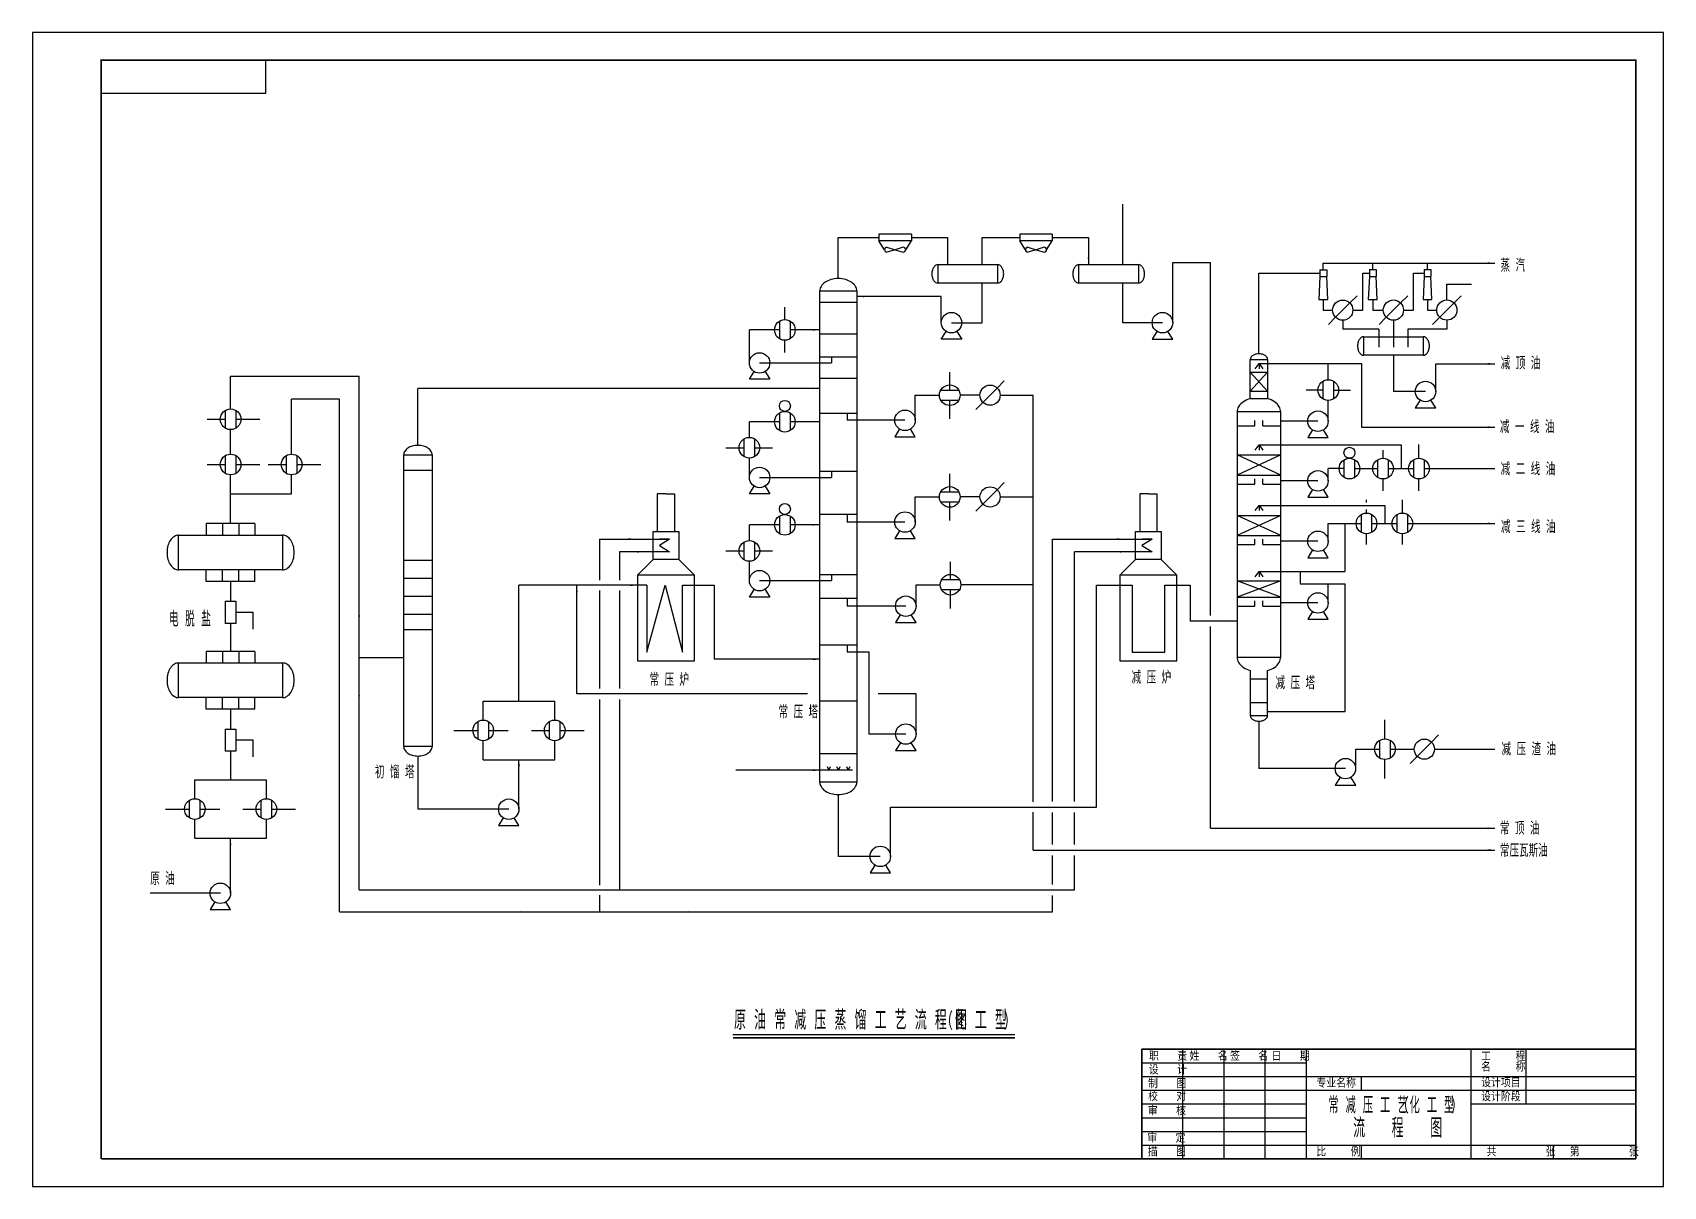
# Model space of a CAD drawing. Extents: x -575 to 19, y 3 to 423.
import ezdxf

# ---------------------------------------------------------------- set-up
doc = ezdxf.new("R2010")
doc.units = 0
doc.header["$MEASUREMENT"] = 0
doc.layers.get('0').update_dxf_attribs({"color": 3, "linetype": 'CONTINUOUS'})
doc.styles.get("Standard").update_dxf_attribs({"font": 'romans', "width": 0.62, "bigfont": 'HZTXT.SHX'})

msp = doc.modelspace()

# ---------------------------------------------------------------- linework, layer by layer
for p, q in [((19.02, 423.43), (-574.98, 423.43)), ((-574.98, 423.43), (-574.98, 3.43)), ((19.02, 3.43), (19.02, 423.43)), ((-489.99, 401.43), (-489.99, 413.43)), ((-549.99, 401.43), (-489.99, 401.43)), ((-177.84, 338.98), (-177.84, 360.99)), ((-281.52, 348.86), (-266.76, 348.86)), ((-281.52, 333.89), (-281.52, 348.86)), ((-254.89, 348.86), (-241.72, 348.86)), ((-241.72, 348.86), (-241.72, 338.98)), ((-229.16, 338.98), (-229.16, 348.86)), ((-229.16, 348.86), (-215.43, 348.86)), ((-203.57, 348.86), (-190.4, 348.86)), ((-190.4, 348.86), (-190.4, 338.98)), ((-245.18, 338.98), (-223.52, 338.98)), ((-245.18, 332.24), (-245.18, 338.98)), ((-223.52, 338.98), (-223.52, 332.24)), ((-193.86, 338.98), (-172.19, 338.98)), ((-193.86, 332.24), (-193.86, 338.98)), ((-172.19, 338.98), (-172.19, 332.24)), ((-159.72, 339.71), (-145.89, 339.71)), ((-145.89, 211.19), (-145.89, 339.71)), ((-104.85, 337.14), (-104.85, 339.53)), ((-104.85, 339.53), (-42.35, 339.53)), ((-86.84, 337.15), (-86.84, 339.54)), ((-66.91, 337.16), (-66.91, 339.54)), ((-128.31, 306.52), (-128.31, 335.9)), ((-128.31, 335.9), (-106.09, 335.9)), ((-106.09, 334.66), (-106.48, 326.28)), ((-106.09, 337.14), (-103.61, 337.14)), ((-106.09, 337.14), (-106.09, 334.66)), ((-106.09, 334.66), (-103.61, 334.66)), ((-103.61, 337.14), (-103.61, 334.66)), ((-103.23, 326.28), (-103.61, 334.66)), ((-90.42, 322.41), (-90.42, 335.91)), ((-90.42, 335.91), (-88.08, 335.91)), ((-88.08, 334.67), (-88.46, 326.29)), ((-88.08, 337.15), (-88.08, 334.67)), ((-88.08, 337.15), (-85.6, 337.15)), ((-88.08, 334.67), (-85.6, 334.67)), ((-85.6, 337.15), (-85.6, 334.67)), ((-85.21, 326.29), (-85.6, 334.67)), ((-71.96, 322.42), (-71.96, 335.92)), ((-71.96, 335.92), (-68.15, 335.92)), ((-68.15, 334.67), (-68.53, 326.3)), ((-68.15, 337.16), (-68.15, 334.67)), ((-68.15, 337.16), (-65.67, 337.16)), ((-68.15, 334.67), (-65.67, 334.67)), ((-65.67, 337.16), (-65.67, 334.67)), ((-65.28, 326.3), (-65.67, 334.67)), ((-288.28, 150.57), (-288.28, 329.39)), ((-288.28, 329.39), (-274.77, 329.39)), ((-274.77, 329.39), (-274.77, 150.57)), ((-244.01, 327.37), (-274.77, 327.37)), ((-223.52, 332.24), (-245.18, 332.24)), ((-229.16, 317.84), (-229.16, 332.24)), ((-172.19, 332.24), (-193.86, 332.24)), ((-177.84, 317.84), (-177.84, 332.24)), ((-59.84, 326.11), (-59.84, 331.83)), ((-59.84, 331.83), (-50.9, 331.83)), ((-300.98, 318.97), (-300.98, 323.54)), ((-288.28, 325.36), (-274.77, 325.36)), ((-106.48, 326.28), (-103.23, 326.28)), ((-104.85, 326.28), (-104.85, 322.41)), ((-104.85, 322.41), (-101.46, 322.41)), ((-94.09, 322.41), (-90.42, 322.41)), ((-88.46, 326.29), (-85.21, 326.29)), ((-86.84, 326.29), (-86.84, 322.42)), ((-86.84, 322.42), (-83, 322.42)), ((-75.63, 322.42), (-71.96, 322.42)), ((-68.53, 326.3), (-65.28, 326.3)), ((-66.91, 326.3), (-66.91, 322.43)), ((-66.91, 322.43), (-63.53, 322.43)), ((-302.86, 315.21), (-313.91, 315.21)), ((-288.28, 315.21), (-299.09, 315.21)), ((-240.28, 317.84), (-229.16, 317.84)), ((-163.45, 317.84), (-177.84, 317.84)), ((-97.78, 318.73), (-97.78, 315.53)), ((-84.6, 315.53), (-97.78, 315.53)), ((-84.6, 315.53), (-84.6, 308.89)), ((-79.31, 318.74), (-79.31, 308.89)), ((-74.02, 315.53), (-74.02, 308.89)), ((-59.84, 315.53), (-74.02, 315.53)), ((-59.84, 318.74), (-59.84, 315.53)), ((-300.98, 307.01), (-300.98, 311.44)), ((-288.28, 313.73), (-274.77, 313.73)), ((-90.12, 305.99), (-90.12, 312.72)), ((-90.12, 312.72), (-68.46, 312.72)), ((-68.46, 312.72), (-68.46, 305.99)), ((-310.18, 303.19), (-283.96, 303.19)), ((-288.28, 305.45), (-274.77, 305.45)), ((-283.96, 305.45), (-283.96, 303.19)), ((-131.49, 290.2), (-131.49, 304.4)), ((-131.49, 304.4), (-125.13, 304.4)), ((-129.67, 301.06), (-128.25, 302.96)), ((-128.25, 302.96), (-91, 302.96)), ((-128.25, 302.96), (-126.84, 301.06)), ((-128.25, 302.96), (-128.25, 301.06)), ((-125.13, 304.4), (-125.13, 290.2)), ((-103.06, 297.07), (-103.06, 302.96)), ((-91, 302.96), (-91, 279.82)), ((-68.46, 305.99), (-90.12, 305.99)), ((-79.29, 305.99), (-79.29, 292.8)), ((-502.87, 286.44), (-502.87, 298.35)), ((-502.87, 298.35), (-456.03, 298.35)), ((-456.03, 111.32), (-456.03, 298.35)), ((-288.28, 297.6), (-274.77, 297.6)), ((-240.91, 293.32), (-240.91, 299.82)), ((-131.49, 299.77), (-125.13, 299.77)), ((-125.13, 299.77), (-131.49, 292.89)), ((-125.13, 292.89), (-131.49, 299.77)), ((-63.87, 302.89), (-42.35, 302.89)), ((-434.65, 273.17), (-434.65, 293.88)), ((-288.28, 293.88), (-434.65, 293.88)), ((-253.49, 291.44), (-244.67, 291.44)), ((-229.93, 291.44), (-237.15, 291.44)), ((-222.56, 291.44), (-210.48, 291.44)), ((-210.48, 143.4), (-210.48, 291.44)), ((-131.49, 292.89), (-125.13, 292.89)), ((-104.95, 293.31), (-111.12, 293.31)), ((-101.18, 293.31), (-94.92, 293.31)), ((-67.61, 292.8), (-79.29, 292.8)), ((-480.66, 269.98), (-480.66, 289.95)), ((-463.25, 289.95), (-480.66, 289.95)), ((-463.25, 103.36), (-463.25, 289.95)), ((-240.91, 282.83), (-240.91, 289.56)), ((-120.37, 285.34), (-136.26, 285.34)), ((-136.26, 285.34), (-136.26, 196.09)), ((-131.49, 290.2), (-125.13, 290.2)), ((-120.37, 196.09), (-120.37, 285.34)), ((-511.39, 282.68), (-504.75, 282.68)), ((-500.99, 282.68), (-492.21, 282.68)), ((-302.86, 281.79), (-313.91, 281.79)), ((-288.28, 281.79), (-299.09, 281.79)), ((-288.28, 284.87), (-274.77, 284.87)), ((-278.34, 284.87), (-278.34, 282.3)), ((-257.22, 282.3), (-278.34, 282.3)), ((-136.26, 280.32), (-129.78, 280.32)), ((-129.78, 280.32), (-129.78, 282.25)), ((-126.84, 280.32), (-126.84, 282.25)), ((-126.84, 280.32), (-120.37, 280.32)), ((-106.8, 281.97), (-120.37, 281.97)), ((-91, 279.82), (-42.35, 279.82)), ((-502.87, 269.98), (-502.87, 278.92)), ((-129.67, 271.44), (-128.25, 273.34)), ((-128.25, 273.34), (-76.46, 273.34)), ((-128.25, 273.34), (-126.84, 271.44)), ((-128.25, 273.34), (-128.25, 271.44)), ((-76.46, 273.34), (-76.46, 264.72)), ((-70.03, 268.48), (-70.03, 273.54)), ((-439.81, 163.54), (-439.81, 269.72)), ((-439.81, 269.72), (-429.48, 269.72)), ((-429.48, 269.72), (-429.48, 163.54)), ((-322.52, 272.31), (-315.79, 272.31)), ((-312.03, 272.31), (-305.53, 272.31)), ((-136.26, 269.7), (-120.37, 269.7)), ((-120.37, 269.7), (-136.26, 262.39)), ((-120.37, 262.39), (-136.26, 269.7)), ((-83.09, 268.48), (-83.09, 271.43)), ((-511.39, 266.22), (-504.75, 266.22)), ((-502.87, 244.7), (-502.87, 262.46)), ((-500.99, 266.22), (-492.21, 266.22)), ((-489.17, 266.22), (-482.54, 266.22)), ((-480.66, 255.49), (-480.66, 262.46)), ((-478.77, 266.22), (-470, 266.22)), ((-439.81, 264.19), (-429.48, 264.19)), ((-310.18, 261.49), (-283.96, 261.49)), ((-288.28, 263.75), (-274.77, 263.75)), ((-283.96, 263.75), (-283.96, 261.49)), ((-240.91, 256.28), (-240.91, 262.78)), ((-136.26, 262.39), (-120.37, 262.39)), ((-97.21, 264.72), (-103.06, 264.72)), ((-93.45, 264.72), (-93.41, 264.72)), ((-93.41, 264.72), (-84.97, 264.72)), ((-81.21, 264.72), (-71.91, 264.72)), ((-68.15, 264.72), (-42.35, 264.72)), ((-502.87, 255.49), (-480.66, 255.49)), ((-136.26, 259.08), (-129.78, 259.08)), ((-129.78, 259.08), (-129.78, 261.02)), ((-126.84, 259.08), (-126.84, 261.02)), ((-126.84, 259.08), (-120.37, 259.08)), ((-106.8, 260.26), (-120.37, 260.26)), ((-83.09, 256.62), (-83.09, 260.95)), ((-70.03, 256.62), (-70.03, 260.95)), ((-253.49, 254.4), (-244.67, 254.4)), ((-240.91, 245.79), (-240.91, 252.52)), ((-229.93, 254.4), (-237.15, 254.4)), ((-222.56, 254.4), (-210.48, 254.4)), ((-129.67, 249.44), (-128.25, 251.34)), ((-128.25, 251.34), (-82.49, 251.34)), ((-128.25, 251.34), (-126.84, 249.44)), ((-128.25, 251.34), (-128.25, 249.44)), ((-89.12, 252.42), (-89.12, 253.34)), ((-89.12, 248.52), (-89.12, 249.82)), ((-82.49, 251.34), (-82.49, 244.76)), ((-76.06, 248.52), (-76.06, 253.34)), ((-494.02, 244.7), (-511.71, 244.7)), ((-511.71, 244.7), (-511.71, 240.49)), ((-505.82, 244.7), (-505.82, 240.49)), ((-499.92, 244.7), (-499.92, 240.49)), ((-494.02, 244.7), (-494.02, 240.49)), ((-302.86, 244.24), (-313.91, 244.24)), ((-288.28, 244.24), (-299.09, 244.24)), ((-288.28, 248.19), (-274.77, 248.19)), ((-278.34, 248.19), (-278.34, 245.26)), ((-257.22, 245.26), (-278.34, 245.26)), ((-120.37, 240.39), (-136.26, 247.7)), ((-120.37, 247.7), (-136.26, 240.39)), ((-136.26, 247.7), (-120.37, 247.7)), ((-103.06, 244.76), (-91, 244.76)), ((-97.07, 244.76), (-97.07, 227.24)), ((-87.24, 244.76), (-77.94, 244.76)), ((-74.18, 244.76), (-42.35, 244.76)), ((-521.82, 227.85), (-521.82, 240.49)), ((-521.82, 240.49), (-483.91, 240.49)), ((-483.91, 240.49), (-483.91, 227.85)), ((-368.54, 239.08), (-368.54, 224.12)), ((-203.55, 143.53), (-203.55, 239.08)), ((-136.26, 240.39), (-120.37, 240.39)), ((-129.78, 237.09), (-129.78, 239.02)), ((-126.84, 237.09), (-126.84, 239.02)), ((-106.8, 238.26), (-120.37, 238.26)), ((-89.12, 237.15), (-89.12, 241)), ((-76.06, 237.15), (-76.06, 241)), ((-361.16, 234.41), (-361.16, 224.12)), ((-322.52, 234.75), (-315.79, 234.75)), ((-312.03, 234.75), (-305.53, 234.75)), ((-195.53, 143.53), (-195.53, 234.41)), ((-136.26, 237.09), (-129.78, 237.09)), ((-126.84, 237.09), (-120.37, 237.09)), ((-483.91, 227.85), (-521.82, 227.85)), ((-511.71, 223.64), (-511.71, 227.85)), ((-505.82, 223.64), (-505.82, 227.85)), ((-499.92, 223.64), (-499.92, 227.85)), ((-494.02, 223.64), (-494.02, 227.85)), ((-439.81, 231.42), (-429.48, 231.42)), ((-288.28, 226.19), (-274.77, 226.19)), ((-283.96, 226.19), (-283.96, 223.93)), ((-240.63, 224.34), (-240.63, 230.84)), ((-129.67, 225.34), (-128.25, 227.24)), ((-128.25, 227.24), (-97.07, 227.24)), ((-128.25, 227.24), (-128.25, 225.34)), ((-128.25, 227.24), (-126.84, 225.34)), ((-113.25, 227.24), (-113.25, 222.79)), ((-494.02, 223.64), (-511.71, 223.64)), ((-502.87, 223.64), (-502.87, 216.44)), ((-439.81, 224.86), (-429.48, 224.86)), ((-397.83, 180.08), (-397.83, 222.25)), ((-351.29, 222.25), (-397.83, 222.25)), ((-376.73, 182.69), (-376.73, 222.25)), ((-368.54, 220.38), (-368.54, 184.69)), ((-361.16, 220.38), (-361.16, 184.69)), ((-338.31, 222.25), (-326.71, 222.25)), ((-326.71, 222.25), (-326.71, 195.3)), ((-310.18, 223.93), (-283.96, 223.93)), ((-253.21, 222.46), (-244.39, 222.46)), ((-240.63, 213.84), (-240.63, 220.58)), ((-210.48, 222.46), (-236.86, 222.46)), ((-187.52, 222.25), (-174.5, 222.25)), ((-187.52, 141.53), (-187.52, 222.25)), ((-162.56, 222.25), (-153.31, 222.25)), ((-153.31, 222.25), (-153.31, 209.19)), ((-136.26, 223.83), (-120.37, 223.83)), ((-120.37, 223.83), (-136.26, 217.95)), ((-120.37, 217.95), (-136.26, 223.83)), ((-113.25, 222.79), (-96.95, 222.79)), ((-96.95, 176.29), (-96.95, 222.79)), ((-504.79, 216.44), (-504.79, 208.35)), ((-504.79, 216.44), (-500.95, 216.44)), ((-500.95, 216.44), (-500.95, 208.35)), ((-439.81, 218.31), (-429.48, 218.31)), ((-288.28, 217.55), (-274.77, 217.55)), ((-278.34, 217.55), (-278.34, 214.64)), ((-256.94, 214.64), (-278.34, 214.64)), ((-136.26, 217.95), (-120.37, 217.95)), ((-136.26, 214.65), (-129.78, 214.65)), ((-129.78, 214.65), (-129.78, 216.58)), ((-126.84, 214.65), (-126.84, 216.58)), ((-126.84, 214.65), (-120.37, 214.65)), ((-106.8, 215.82), (-120.37, 215.82)), ((-500.95, 208.35), (-504.79, 208.35)), ((-502.87, 208.35), (-502.87, 198.18)), ((-500.95, 212.46), (-494.74, 212.46)), ((-494.74, 212.46), (-494.74, 206.29)), ((-439.81, 211.76), (-429.48, 211.76)), ((-136.26, 209.19), (-153.31, 209.19)), ((-439.81, 206.1), (-429.48, 206.1)), ((-145.89, 133.82), (-145.89, 207.19)), ((-494.02, 198.18), (-511.71, 198.18)), ((-511.71, 198.18), (-511.71, 193.97)), ((-505.82, 198.18), (-505.82, 193.97)), ((-499.92, 198.18), (-499.92, 193.97)), ((-494.02, 198.18), (-494.02, 193.97)), ((-288.28, 200.54), (-274.77, 200.54)), ((-278.34, 200.43), (-278.34, 197.97)), ((-278.34, 197.97), (-270.37, 197.97)), ((-270.37, 197.97), (-270.37, 168.09)), ((-174.5, 197.85), (-162.56, 197.85)), ((-136.26, 196.09), (-120.37, 196.09)), ((-521.82, 181.34), (-521.82, 193.97)), ((-521.82, 193.97), (-483.91, 193.97)), ((-483.91, 193.97), (-483.91, 181.34)), ((-439.81, 195.85), (-456.03, 195.85)), ((-288.28, 195.3), (-326.71, 195.3)), ((-131.49, 191.22), (-131.49, 174.9)), ((-125.13, 174.9), (-125.13, 191.22)), ((-131.49, 188.13), (-125.13, 188.13)), ((-483.91, 181.34), (-521.82, 181.34)), ((-511.71, 177.12), (-511.71, 181.34)), ((-505.82, 177.12), (-505.82, 181.34)), ((-499.92, 177.12), (-499.92, 181.34)), ((-494.02, 177.12), (-494.02, 181.34)), ((-410.86, 173.18), (-410.86, 180.08)), ((-410.86, 180.08), (-384.8, 180.08)), ((-384.8, 173.18), (-384.8, 180.08)), ((-292.76, 182.69), (-376.73, 182.69)), ((-368.54, 180.69), (-368.54, 113.05)), ((-361.16, 180.69), (-361.16, 111.32)), ((-288.28, 180.16), (-274.77, 180.16)), ((-253.2, 182.69), (-266.96, 182.69)), ((-131.49, 179.53), (-125.13, 179.53)), ((-494.02, 177.12), (-511.71, 177.12)), ((-502.87, 177.12), (-502.87, 169.92)), ((-131.49, 174.9), (-125.13, 174.9)), ((-128.31, 172.78), (-128.31, 155.51)), ((-125.13, 176.29), (-96.95, 176.29)), ((-82.41, 166.33), (-82.41, 173.29)), ((-504.79, 169.92), (-504.79, 161.83)), ((-504.79, 169.92), (-500.95, 169.92)), ((-500.95, 169.92), (-500.95, 161.83)), ((-421.52, 169.42), (-412.74, 169.42)), ((-408.98, 169.42), (-401.74, 169.42)), ((-393.32, 169.42), (-386.68, 169.42)), ((-382.92, 169.42), (-374.14, 169.42)), ((-256.93, 168.09), (-270.37, 168.09)), ((-500.95, 161.83), (-504.79, 161.83)), ((-502.87, 161.83), (-502.87, 151.45)), ((-500.95, 165.94), (-494.74, 165.94)), ((-494.74, 165.94), (-494.74, 159.77)), ((-429.48, 163.54), (-439.81, 163.54)), ((-410.86, 158.76), (-410.86, 165.66)), ((-384.8, 158.76), (-384.8, 165.66)), ((-288.28, 161), (-274.77, 161)), ((-93.06, 162.57), (-84.29, 162.57)), ((-80.52, 162.57), (-71.75, 162.57)), ((-64.38, 162.57), (-42.35, 162.57)), ((-434.65, 160.09), (-434.65, 140.74)), ((-410.86, 158.76), (-384.8, 158.76)), ((-276.38, 154.9), (-318.89, 154.9)), ((-285.62, 156.26), (-284.99, 154.9)), ((-284.99, 154.9), (-284.37, 156.26)), ((-282.13, 156.26), (-281.5, 154.9)), ((-281.5, 154.9), (-280.87, 156.26)), ((-278.5, 156.26), (-277.87, 154.9)), ((-277.87, 154.9), (-277.24, 156.26)), ((-96.8, 155.51), (-128.31, 155.51)), ((-82.41, 151.91), (-82.41, 158.8)), ((-515.9, 151.45), (-489.84, 151.45)), ((-515.9, 144.55), (-515.9, 151.45)), ((-489.84, 144.55), (-489.84, 151.45)), ((-274.77, 150.57), (-288.28, 150.57)), ((-281.52, 146.07), (-281.52, 123.55)), ((-526.56, 140.79), (-517.78, 140.79)), ((-515.9, 130.13), (-515.9, 137.02)), ((-514.02, 140.79), (-506.78, 140.79)), ((-498.35, 140.79), (-491.72, 140.79)), ((-489.84, 130.13), (-489.84, 137.02)), ((-487.96, 140.79), (-479.18, 140.79)), ((-428.62, 140.74), (-434.65, 140.74)), ((-401.56, 140.74), (-428.62, 140.74)), ((-262.49, 141.53), (-187.52, 141.53)), ((-210.48, 125.87), (-210.48, 139.65)), ((-203.55, 127.87), (-203.55, 139.53)), ((-195.53, 127.87), (-195.53, 139.53)), ((-145.89, 133.82), (-42.35, 133.82)), ((-515.9, 130.13), (-489.84, 130.13)), ((-210.48, 125.87), (-42.35, 125.87)), ((-266.22, 123.55), (-281.52, 123.55)), ((-203.55, 113.32), (-203.55, 123.87)), ((-195.53, 111.32), (-195.53, 123.87)), ((-506.6, 110.13), (-532.13, 110.13)), ((-456.03, 111.32), (-195.53, 111.32)), ((-368.54, 109.44), (-368.54, 103.36)), ((-203.55, 103.36), (-203.55, 109.32)), ((-463.25, 103.36), (-203.55, 103.36)), ((-319.93, 58.72), (-217.21, 58.72)), ((-170.98, 48.43), (-110.98, 48.43)), ((-155.98, 13.43), (-155.98, 53.43)), ((-140.98, 13.43), (-140.98, 53.43)), ((-125.98, 13.43), (-125.98, 53.43)), ((-110.98, 13.43), (-110.98, 53.43)), ((-50.98, 13.43), (-50.98, 53.43)), ((-30.98, 33.43), (-30.98, 53.43)), ((-170.98, 43.43), (9.02, 43.43)), ((-90.98, 38.43), (-90.98, 43.43)), ((-170.98, 38.43), (9.02, 38.43)), ((-170.98, 33.43), (-110.98, 33.43)), ((-50.98, 33.43), (9.02, 33.43)), ((-170.98, 28.43), (-110.98, 28.43)), ((-170.98, 23.43), (-110.98, 23.43)), ((-170.98, 18.43), (9.02, 18.43)), ((-90.98, 13.43), (-90.98, 18.43)), ((-20.98, 13.43), (-20.98, 18.43)), ((-574.98, 3.43), (19.02, 3.43))]:
    msp.add_line(p, q)
at = {"color": 6, "linetype": 'Continuous'}
for p, q in [((-254.89, 350.04), (-266.76, 350.04)), ((-266.76, 350.04), (-266.76, 347.67)), ((-254.89, 347.67), (-266.76, 347.67)), ((-264.68, 344.41), (-266.76, 347.67)), ((-263.79, 345.3), (-260.83, 344.41)), ((-257.86, 345.3), (-260.83, 344.41)), ((-256.97, 344.41), (-254.89, 347.67)), ((-254.89, 350.04), (-254.89, 347.67)), ((-203.57, 350.04), (-215.43, 350.04)), ((-215.43, 350.04), (-215.43, 347.67)), ((-203.57, 347.67), (-215.43, 347.67)), ((-213.36, 344.41), (-215.43, 347.67)), ((-212.47, 345.3), (-209.5, 344.41)), ((-206.54, 345.3), (-209.5, 344.41)), ((-205.65, 344.41), (-203.57, 347.67)), ((-203.57, 350.04), (-203.57, 347.67)), ((-260.83, 344.41), (-263.79, 343.52)), ((-260.83, 344.41), (-257.86, 343.52)), ((-209.5, 344.41), (-212.47, 343.52)), ((-209.5, 344.41), (-206.54, 343.52))]:
    msp.add_line(p, q, dxfattribs=at)
at = {"linetype": 'Continuous'}
for p, q in [((-92.57, 327.62), (-95.17, 325.02)), ((-74.11, 327.63), (-76.71, 325.02)), ((-54.64, 327.64), (-57.24, 325.03)), ((-95.17, 325.02), (-100.38, 319.81)), ((-76.71, 325.02), (-81.92, 319.82)), ((-57.24, 325.03), (-62.45, 319.82)), ((-302.86, 311.95), (-302.86, 318.46)), ((-299.09, 318.46), (-299.09, 311.95)), ((-100.38, 319.81), (-102.98, 317.21)), ((-81.92, 319.82), (-84.52, 317.21)), ((-62.45, 319.82), (-65.05, 317.22)), ((-244.01, 311.86), (-242.25, 314.67)), ((-236.55, 311.86), (-244.01, 311.86)), ((-238.3, 314.67), (-236.55, 311.86)), ((-236.55, 311.86), (-236.55, 311.86)), ((-165.43, 314.67), (-167.19, 311.86)), ((-167.19, 311.86), (-159.72, 311.86)), ((-167.19, 311.86), (-167.19, 311.86)), ((-159.72, 311.86), (-161.48, 314.67)), ((-313.91, 297.22), (-312.16, 300.03)), ((-306.45, 297.22), (-313.91, 297.22)), ((-308.2, 300.03), (-306.45, 297.22)), ((-306.45, 297.22), (-306.45, 297.22)), ((-244.17, 293.32), (-237.65, 293.32)), ((-223.64, 294.05), (-228.85, 288.84)), ((-221.04, 296.65), (-223.64, 294.05)), ((-104.95, 290.05), (-104.95, 296.57)), ((-101.18, 296.57), (-101.18, 290.05)), ((-504.75, 279.42), (-504.75, 285.94)), ((-500.99, 285.94), (-500.99, 279.42)), ((-237.65, 289.56), (-244.17, 289.56)), ((-228.85, 288.84), (-231.45, 286.24)), ((-69.58, 289.63), (-71.34, 286.82)), ((-71.34, 286.82), (-63.87, 286.82)), ((-71.34, 286.82), (-71.34, 286.82)), ((-63.87, 286.82), (-65.63, 289.63)), ((-302.86, 278.54), (-302.86, 285.05)), ((-299.09, 285.05), (-299.09, 278.54)), ((-315.79, 269.05), (-315.79, 275.57)), ((-312.03, 275.57), (-312.03, 269.05)), ((-259.2, 279.14), (-260.96, 276.33)), ((-260.96, 276.33), (-253.49, 276.33)), ((-260.96, 276.33), (-260.96, 276.33)), ((-253.49, 276.33), (-255.25, 279.14)), ((-108.77, 278.8), (-110.53, 276)), ((-110.53, 276), (-103.06, 276)), ((-110.53, 276), (-110.53, 276)), ((-103.06, 276), (-104.82, 278.8)), ((-504.75, 262.96), (-504.75, 269.48)), ((-500.99, 269.48), (-500.99, 262.96)), ((-482.54, 262.96), (-482.54, 269.48)), ((-478.77, 269.48), (-478.77, 262.96)), ((-97.21, 261.46), (-97.21, 267.97)), ((-93.45, 267.97), (-93.45, 261.46)), ((-84.97, 261.46), (-84.97, 267.97)), ((-81.21, 267.97), (-81.21, 261.46)), ((-71.91, 261.46), (-71.91, 267.97)), ((-68.15, 267.97), (-68.15, 261.46)), ((-313.91, 255.52), (-312.16, 258.32)), ((-306.45, 255.52), (-313.91, 255.52)), ((-308.2, 258.32), (-306.45, 255.52)), ((-306.45, 255.52), (-306.45, 255.52)), ((-244.17, 256.28), (-237.65, 256.28)), ((-223.64, 257.01), (-228.85, 251.8)), ((-221.04, 259.61), (-223.64, 257.01)), ((-108.77, 257.1), (-110.53, 254.29)), ((-103.06, 254.29), (-104.82, 257.1)), ((-237.65, 252.52), (-244.17, 252.52)), ((-228.85, 251.8), (-231.45, 249.2)), ((-110.53, 254.29), (-103.06, 254.29)), ((-110.53, 254.29), (-110.53, 254.29)), ((-302.86, 240.98), (-302.86, 247.49)), ((-299.09, 247.49), (-299.09, 240.98)), ((-91, 241.5), (-91, 248.02)), ((-87.24, 248.02), (-87.24, 241.5)), ((-77.94, 241.5), (-77.94, 248.02)), ((-74.18, 248.02), (-74.18, 241.5)), ((-368.54, 239.08), (-342.99, 239.08)), ((-342.99, 239.08), (-346.66, 236.72)), ((-342.99, 239.08), (-346.57, 239.08)), ((-315.79, 231.49), (-315.79, 238.01)), ((-312.03, 238.01), (-312.03, 231.49)), ((-259.2, 242.1), (-260.96, 239.29)), ((-260.96, 239.29), (-253.49, 239.29)), ((-260.96, 239.29), (-260.96, 239.29)), ((-253.49, 239.29), (-255.25, 242.1)), ((-203.55, 239.08), (-167.23, 239.08)), ((-167.23, 239.08), (-170.9, 236.72)), ((-167.23, 239.08), (-170.81, 239.08)), ((-342.99, 234.41), (-361.16, 234.41)), ((-346.66, 236.72), (-342.99, 234.41)), ((-167.23, 234.41), (-195.53, 234.41)), ((-170.9, 236.72), (-167.23, 234.41)), ((-108.77, 235.1), (-110.53, 232.29)), ((-110.53, 232.29), (-103.06, 232.29)), ((-110.53, 232.29), (-110.53, 232.29)), ((-103.06, 232.29), (-104.82, 235.1)), ((-351.29, 197.85), (-344.54, 222.25)), ((-351.29, 222.25), (-351.29, 197.85)), ((-344.54, 222.25), (-338.31, 197.85)), ((-338.31, 197.85), (-338.31, 222.25)), ((-313.91, 217.96), (-312.16, 220.77)), ((-308.2, 220.77), (-306.45, 217.96)), ((-243.88, 224.34), (-237.37, 224.34)), ((-237.37, 220.58), (-243.88, 220.58)), ((-174.5, 222.25), (-174.5, 197.85)), ((-162.56, 197.85), (-162.56, 222.25)), ((-306.45, 217.96), (-313.91, 217.96)), ((-306.45, 217.96), (-306.45, 217.96)), ((-258.92, 211.47), (-260.67, 208.67)), ((-260.67, 208.67), (-253.21, 208.67)), ((-260.67, 208.67), (-260.67, 208.67)), ((-253.21, 208.67), (-254.96, 211.47)), ((-108.77, 212.66), (-110.53, 209.85)), ((-110.53, 209.85), (-103.06, 209.85)), ((-110.53, 209.85), (-110.53, 209.85)), ((-103.06, 209.85), (-104.82, 212.66)), ((-412.74, 166.16), (-412.74, 172.68)), ((-408.98, 172.68), (-408.98, 166.16)), ((-386.68, 166.16), (-386.68, 172.68)), ((-382.92, 172.68), (-382.92, 166.16)), ((-62.86, 167.77), (-65.46, 165.17)), ((-258.91, 164.92), (-260.66, 162.12)), ((-260.66, 162.12), (-253.2, 162.12)), ((-260.66, 162.12), (-260.66, 162.12)), ((-253.2, 162.12), (-254.95, 164.92)), ((-84.29, 159.31), (-84.29, 165.82)), ((-80.52, 165.82), (-80.52, 159.31)), ((-65.46, 165.17), (-70.67, 159.96)), ((-70.67, 159.96), (-73.27, 157.36)), ((-98.77, 152.35), (-100.53, 149.54)), ((-100.53, 149.54), (-93.06, 149.54)), ((-100.53, 149.54), (-100.53, 149.54)), ((-93.06, 149.54), (-94.82, 152.35)), ((-517.78, 137.53), (-517.78, 144.04)), ((-514.02, 144.04), (-514.02, 137.53)), ((-491.72, 137.53), (-491.72, 144.04)), ((-487.96, 144.04), (-487.96, 137.53)), ((-403.54, 137.57), (-405.29, 134.77)), ((-397.83, 134.77), (-399.58, 137.57)), ((-405.29, 134.77), (-397.83, 134.77)), ((-405.29, 134.77), (-405.29, 134.77)), ((-268.2, 120.38), (-269.95, 117.57)), ((-262.49, 117.57), (-264.24, 120.38)), ((-269.95, 117.57), (-262.49, 117.57)), ((-269.95, 117.57), (-269.95, 117.57)), ((-508.58, 106.96), (-510.33, 104.16)), ((-502.87, 104.16), (-504.62, 106.96)), ((-510.33, 104.16), (-502.87, 104.16)), ((-510.33, 104.16), (-510.33, 104.16))]:
    msp.add_line(p, q, dxfattribs=at)
at = {"color": 1, "linetype": 'Continuous'}
for p, q in [((-347.44, 255.51), (-347.44, 241.78)), ((-344.33, 255.51), (-347.44, 255.51)), ((-344.33, 255.51), (-341.21, 255.51)), ((-341.21, 255.51), (-341.21, 241.78)), ((-168.57, 255.51), (-171.69, 255.51)), ((-171.69, 255.51), (-171.69, 241.78)), ((-168.57, 255.51), (-165.46, 255.51)), ((-165.46, 255.51), (-165.46, 241.78)), ((-354.71, 225.89), (-349, 231.6)), ((-354.71, 225.89), (-354.71, 194.73)), ((-333.94, 225.89), (-354.71, 225.89)), ((-339.65, 231.6), (-333.94, 225.89)), ((-333.94, 194.73), (-333.94, 225.89)), ((-178.96, 225.89), (-173.24, 231.6)), ((-178.96, 225.89), (-178.96, 194.73)), ((-158.19, 225.89), (-178.96, 225.89)), ((-163.9, 231.6), (-158.19, 225.89)), ((-158.19, 194.73), (-158.19, 225.89)), ((-354.71, 194.73), (-333.94, 194.73)), ((-178.96, 194.73), (-158.19, 194.73))]:
    msp.add_line(p, q, dxfattribs=at)
at = {"color": 1}
for p, q in [((-349, 231.6), (-349, 241.78)), ((-349, 241.78), (-339.65, 241.78)), ((-339.65, 241.78), (-339.65, 231.6)), ((-173.24, 241.78), (-163.9, 241.78)), ((-173.24, 231.6), (-173.24, 241.78)), ((-163.9, 241.78), (-163.9, 231.6)), ((-339.65, 231.6), (-349, 231.6)), ((-163.9, 231.6), (-173.24, 231.6))]:
    msp.add_line(p, q, dxfattribs=at)
at = {"const_width": 0.6}
for points in [[(9.02, 13.43), (9.02, 413.43), (-549.98, 413.43), (-549.98, 13.43)], [(-217.21, 57.45), (-319.93, 57.45)], [(-170.98, 53.43), (9.02, 53.43)], [(-170.98, 13.43), (-170.98, 53.43)], [(9.02, 53.43), (9.02, 13.43)], [(-549.98, 13.43), (9.02, 13.43)], [(9.02, 13.43), (-170.98, 13.43)]]:
    msp.add_lwpolyline(points, dxfattribs=at)
for points in [[(-245.18, 338.98, 0.139889), (-245.99, 338.75, 0.107118), (-246.77, 337.99, 0.079812), (-247.25, 336.95, 0.067459), (-247.43, 335.61, 0.067459), (-247.25, 334.27, 0.079812), (-246.77, 333.23, 0.107118), (-245.99, 332.47, 0.139889), (-245.18, 332.24, 0.139889)], [(-223.52, 332.24, 0.139889), (-222.71, 332.47, 0.107118), (-221.93, 333.23, 0.079812), (-221.46, 334.27, 0.067459), (-221.27, 335.61, 0.067459), (-221.46, 336.95, 0.079812), (-221.93, 337.99, 0.107118), (-222.71, 338.75, 0.139889), (-223.52, 338.98, 0.139889)], [(-193.86, 338.98, 0.139889), (-194.67, 338.75, 0.107118), (-195.45, 337.99, 0.079812), (-195.92, 336.95, 0.067459), (-196.1, 335.61, 0.067459), (-195.92, 334.27, 0.079812), (-195.45, 333.23, 0.107118), (-194.67, 332.47, 0.139889), (-193.86, 332.24, 0.139889)], [(-172.19, 332.24, 0.139889), (-171.39, 332.47, 0.107118), (-170.61, 333.23, 0.079812), (-170.13, 334.27, 0.067459), (-169.95, 335.61, 0.067459), (-170.13, 336.95, 0.079812), (-170.61, 337.99, 0.107118), (-171.39, 338.75, 0.139889), (-172.19, 338.98, 0.139889)], [(-274.77, 329.39, 0.139889), (-275.23, 331.01, 0.107118), (-276.74, 332.57, 0.079812), (-278.83, 333.53, 0.067459), (-281.52, 333.89, 0.067459), (-284.21, 333.53, 0.079812), (-286.3, 332.57, 0.107118), (-287.81, 331.01, 0.139889), (-288.28, 329.39, 0.139889)], [(-90.12, 312.72, 0.139889), (-90.93, 312.49, 0.107118), (-91.71, 311.73, 0.079812), (-92.19, 310.69, 0.067459), (-92.37, 309.35, 0.067459), (-92.19, 308.01, 0.079812), (-91.71, 306.97, 0.107118), (-90.93, 306.22, 0.139889), (-90.12, 305.99, 0.139889)], [(-68.46, 305.99, 0.139889), (-67.65, 306.22, 0.107118), (-66.87, 306.97, 0.079812), (-66.4, 308.01, 0.067459), (-66.21, 309.35, 0.067459), (-66.4, 310.69, 0.079812), (-66.87, 311.73, 0.107118), (-67.65, 312.49, 0.139889), (-68.46, 312.72, 0.139889)], [(-125.13, 304.4, 0.139889), (-125.35, 305.16, 0.107118), (-126.06, 305.9, 0.079812), (-127.05, 306.35, 0.067459), (-128.31, 306.52, 0.067459), (-129.58, 306.35, 0.079812), (-130.56, 305.9, 0.107118), (-131.27, 305.16, 0.139889), (-131.49, 304.4, 0.139889)], [(-131.49, 290.2, 0.079297), (-133.93, 289.08, 0.107118), (-135.72, 287.24, 0.139889), (-136.26, 285.34, 0.139889)], [(-120.37, 285.34, 0.139889), (-120.91, 287.24, 0.107118), (-122.69, 289.08, 0.079297), (-125.13, 290.2, 0.067459)], [(-492, 281), (-492, 281, 0.139889)], [(-429.48, 269.72, 0.139889), (-429.83, 270.96, 0.107118), (-430.99, 272.16, 0.079812), (-432.59, 272.89, 0.067459), (-434.65, 273.17, 0.067459), (-436.7, 272.89, 0.079812), (-438.3, 272.16, 0.107118), (-439.46, 270.96, 0.139889), (-439.81, 269.72, 0.139889)], [(-521.82, 240.49, 0.139889), (-523.34, 240.06, 0.107118), (-524.8, 238.64, 0.079812), (-525.69, 236.68, 0.067459), (-526.03, 234.17, 0.067459), (-525.69, 231.66, 0.079812), (-524.8, 229.7, 0.107118), (-523.34, 228.28, 0.139889), (-521.82, 227.85, 0.139889)], [(-483.91, 227.85, 0.139889), (-482.4, 228.28, 0.107118), (-480.94, 229.7, 0.079812), (-480.04, 231.66, 0.067459), (-479.7, 234.17, 0.067459), (-480.04, 236.68, 0.079812), (-480.94, 238.64, 0.107118), (-482.4, 240.06, 0.139889), (-483.91, 240.49, 0.139889)], [(-136.26, 196.09, 0.139889), (-135.72, 194.18, 0.107118), (-133.93, 192.34, 0.079297), (-131.49, 191.22, 0.067459)], [(-125.13, 191.22, 0.079297), (-122.69, 192.34, 0.107118), (-120.91, 194.18, 0.139889), (-120.37, 196.09, 0.139889)], [(-521.82, 193.97, 0.139889), (-523.34, 193.54, 0.107118), (-524.8, 192.12, 0.079812), (-525.69, 190.17, 0.067459), (-526.03, 187.65, 0.067459), (-525.69, 185.14, 0.079812), (-524.8, 183.19, 0.107118), (-523.34, 181.77, 0.139889), (-521.82, 181.34, 0.139889)], [(-483.91, 181.34, 0.139889), (-482.4, 181.77, 0.107118), (-480.94, 183.19, 0.079812), (-480.04, 185.14, 0.067459), (-479.7, 187.65, 0.067459), (-480.04, 190.17, 0.079812), (-480.94, 192.12, 0.107118), (-482.4, 193.54, 0.139889), (-483.91, 193.97, 0.139889)], [(-131.49, 174.9, 0.139889), (-131.27, 174.14, 0.107118), (-130.56, 173.41, 0.079812), (-129.58, 172.96, 0.067459), (-128.31, 172.78, 0.067459), (-127.05, 172.96, 0.079812), (-126.06, 173.41, 0.107118), (-125.35, 174.14, 0.139889), (-125.13, 174.9, 0.139889)], [(-439.81, 163.54, 0.139889), (-439.46, 162.3, 0.107118), (-438.3, 161.1, 0.079812), (-436.7, 160.37, 0.067459), (-434.65, 160.09, 0.067459), (-432.59, 160.37, 0.079812), (-430.99, 161.1, 0.107118), (-429.83, 162.3, 0.139889), (-429.48, 163.54, 0.139889)], [(-288.28, 150.57, 0.139889), (-287.81, 148.96, 0.107118), (-286.3, 147.39, 0.079812), (-284.21, 146.44, 0.067459), (-281.52, 146.07, 0.067459), (-278.83, 146.44, 0.079812), (-276.74, 147.39, 0.107118), (-275.23, 148.96, 0.139889), (-274.77, 150.57, 0.139889)]]:
    msp.add_lwpolyline(points, format="xyb")
at = {"linetype": 'Continuous'}
for points in [[(-241.72, 341.57, 0.519, 0.208, 0), (-241.72, 338.98, 0.208, 0.208, 0)], [(-190.4, 341.57, 0.519, 0.208, 0), (-190.4, 338.98, 0.208, 0.208, 0)], [(-44.95, 339.53, 0.519, 0.208, 0), (-42.35, 339.53, 0.208, 0.208, 0)], [(-272.17, 327.37, 0.519, 0.208, 0), (-274.77, 327.37, 0.208, 0.208, 0)], [(-290.87, 315.21, 0.519, 0.208, 0), (-288.28, 315.21, 0.208, 0.208, 0)], [(-44.95, 302.89, 0.519, 0.208, 0), (-42.35, 302.89, 0.208, 0.208, 0)], [(-290.87, 293.88, 0.519, 0.208, 0), (-288.28, 293.88, 0.208, 0.208, 0)], [(-290.87, 281.79, 0.519, 0.208, 0), (-288.28, 281.79, 0.208, 0.208, 0)], [(-44.95, 279.82, 0.519, 0.208, 0), (-42.35, 279.82, 0.208, 0.208, 0)], [(-44.95, 264.72, 0.519, 0.208, 0), (-42.35, 264.72, 0.208, 0.208, 0)], [(-290.87, 244.24, 0.519, 0.208, 0), (-288.28, 244.24, 0.208, 0.208, 0)], [(-44.95, 244.76, 0.519, 0.208, 0), (-42.35, 244.76, 0.208, 0.208, 0)], [(-358.14, 239.08, 0.519, 0.208, 0), (-355.54, 239.08, 0.208, 0.208, 0)], [(-179.09, 239.08, 0.519, 0.208, 0), (-181.69, 239.08, 0.208, 0.208, 0)], [(-354.21, 234.41, 0.519, 0.208, 0), (-356.8, 234.41, 0.208, 0.208, 0)], [(-178.46, 234.41, 0.519, 0.208, 0), (-181.06, 234.41, 0.208, 0.208, 0)], [(-113.25, 224.64, 0.519, 0.208, 0), (-113.25, 227.24, 0.208, 0.208, 0)], [(-502.87, 221.04, 0.519, 0.208, 0), (-502.87, 223.64, 0.208, 0.208, 0)], [(-376.73, 219.65, 0.519, 0.208, 0), (-376.73, 222.25, 0.208, 0.208, 0)], [(-357.34, 222.25, 0.519, 0.208, 0), (-354.74, 222.25, 0.208, 0.208, 0)], [(-184.42, 222.25, 0.519, 0.208, 0), (-181.82, 222.25, 0.208, 0.208, 0)], [(-96.95, 218.2, 0.519, 0.208, 0), (-96.95, 215.6, 0.208, 0.208, 0)], [(-456.03, 211.26, 0.519, 0.208, 0), (-456.03, 208.67, 0.208, 0.208, 0)], [(-138.86, 209.19, 0.519, 0.208, 0), (-136.26, 209.19, 0.208, 0.208, 0)], [(-442.41, 195.85, 0.519, 0.208, 0), (-439.81, 195.85, 0.208, 0.208, 0)], [(-290.87, 195.3, 0.519, 0.208, 0), (-288.28, 195.3, 0.208, 0.208, 0)], [(-456.03, 181.81, 0.519, 0.208, 0), (-456.03, 184.41, 0.208, 0.208, 0)], [(-502.87, 174.53, 0.519, 0.208, 0), (-502.87, 177.12, 0.208, 0.208, 0)], [(-122.54, 176.29, 0.519, 0.208, 0), (-125.13, 176.29, 0.208, 0.208, 0)], [(-44.95, 162.57, 0.519, 0.208, 0), (-42.35, 162.57, 0.208, 0.208, 0)], [(-397.83, 156.16, 0.519, 0.208, 0), (-397.83, 158.76, 0.208, 0.208, 0)], [(-290.87, 154.9, 0.519, 0.208, 0), (-288.28, 154.9, 0.208, 0.208, 0)], [(-44.95, 133.82, 0.519, 0.208, 0), (-42.35, 133.82, 0.208, 0.208, 0)], [(-502.87, 127.53, 0.519, 0.208, 0), (-502.87, 130.13, 0.208, 0.208, 0)], [(-44.95, 125.87, 0.519, 0.208, 0), (-42.35, 125.87, 0.208, 0.208, 0)], [(-397.33, 103.36, 0.519, 0.208, 0), (-394.73, 103.36, 0.208, 0.208, 0)], [(-336.17, 103.36, 0.519, 0.208, 0), (-333.57, 103.36, 0.208, 0.208, 0)]]:
    msp.add_lwpolyline(points, format="xyseb", dxfattribs=at)
for points in [[(-159.72, 317.84), (-159.72, 339.71)], [(-244.01, 317.84), (-244.01, 327.37)], [(-313.91, 303.19), (-313.91, 315.21)], [(-63.87, 292.8), (-63.87, 302.89)], [(-253.49, 282.3), (-253.49, 291.44)], [(-103.06, 281.97), (-103.06, 289.55)], [(-313.91, 276.07), (-313.91, 281.79)], [(-313.91, 261.49), (-313.91, 268.55)], [(-103.06, 260.26), (-103.06, 264.72)], [(-253.49, 245.26), (-253.49, 254.4)], [(-313.91, 238.51), (-313.91, 244.24)], [(-103.06, 238.26), (-103.06, 244.76)], [(-313.91, 223.93), (-313.91, 230.99)], [(-253.21, 214.64), (-253.21, 222.46)], [(-103.06, 215.82), (-103.06, 222.79)], [(-253.2, 168.09), (-253.2, 182.69)], [(-93.06, 155.51), (-93.06, 162.57)], [(-397.83, 140.74), (-397.83, 158.76)], [(-262.49, 123.55), (-262.49, 141.53)], [(-502.87, 110.13), (-502.87, 130.13)]]:
    msp.add_lwpolyline(points, dxfattribs=at)
for centre, radius in [((-240.28, 317.84), 3.73), ((-163.45, 317.84), 3.73), ((-97.78, 322.41), 3.68), ((-79.31, 322.42), 3.68), ((-59.84, 322.43), 3.68), ((-300.98, 315.21), 3.76), ((-310.18, 303.19), 3.73), ((-103.06, 293.31), 3.76), ((-240.91, 291.44), 3.76), ((-226.24, 291.44), 3.68), ((-67.61, 292.8), 3.73), ((-502.87, 282.68), 3.76), ((-300.98, 281.79), 3.76), ((-257.22, 282.3), 3.73), ((-106.8, 281.97), 3.73), ((-313.91, 272.31), 3.76), ((-502.87, 266.22), 3.76), ((-480.66, 266.22), 3.76), ((-95.33, 264.72), 3.76), ((-83.09, 264.72), 3.76), ((-70.03, 264.72), 3.76), ((-310.18, 261.49), 3.73), ((-106.8, 260.26), 3.73), ((-240.91, 254.4), 3.76), ((-226.24, 254.4), 3.68), ((-300.98, 244.24), 3.76), ((-257.22, 245.26), 3.73), ((-89.12, 244.76), 3.76), ((-76.06, 244.76), 3.76), ((-313.91, 234.75), 3.76), ((-106.8, 238.26), 3.73), ((-310.18, 223.93), 3.73), ((-240.63, 222.46), 3.76), ((-256.94, 214.64), 3.73), ((-106.8, 215.82), 3.73), ((-410.86, 169.42), 3.76), ((-384.8, 169.42), 3.76), ((-256.93, 168.09), 3.73), ((-82.41, 162.57), 3.76), ((-68.06, 162.57), 3.68), ((-96.8, 155.51), 3.73), ((-515.9, 140.79), 3.76), ((-489.84, 140.79), 3.76), ((-401.56, 140.74), 3.73), ((-266.22, 123.55), 3.73), ((-506.6, 110.13), 3.73)]:
    msp.add_circle(centre, radius, dxfattribs=at)
for centre in [(-300.98, 287.56), (-95.33, 270.48), (-300.98, 250)]:
    msp.add_circle(centre, 2)
at = {"color": 6, "linetype": 'Continuous'}
for centre, start, end in [((-263.79, 344.41), 90, 270), ((-257.86, 344.41), 270, 90), ((-212.47, 344.41), 90, 270), ((-206.54, 344.41), 270, 90)]:
    msp.add_arc(centre, 0.89, start, end, dxfattribs=at)

# ---------------------------------------------------------------- texts
at = {"width": 0.62}
for s, height, p in [('蒸 汽', 4.68, (-40.3, 336.37)), ('减 顶 油', 4.68, (-40.24, 300.79)), ('减 一 线 油', 4.68, (-40.53, 277.62)), ('减 二 线 油', 4.68, (-40.26, 262.27)), ('减 三 线 油', 4.68, (-40.14, 241.22)), ('电 脱 盐', 5.616, (-525.29, 207.22)), ('常 压 炉', 4.68, (-350.31, 185.59)), ('减 压 炉', 4.68, (-174.69, 186.39)), ('减 压 塔', 4.68, (-122.29, 184.41)), ('常 压 塔', 4.68, (-303.28, 173.86)), ('减 压 渣 油', 4.68, (-39.96, 160.32)), ('初 馏 塔', 4.68, (-450.29, 151.94)), ('常 顶 油', 4.68, (-40.53, 131.47)), ('常压瓦斯油', 4.68, (-40.53, 123.38)), ('原 油', 4.68, (-532.15, 113.12)), ('原 油 常 减 压 蒸 馏 工 艺 流 程 图', 7, (-319.49, 60.46)), ('(', 4.53, (-241.44, 61.95)), ('化 工 型', 7, (-239.09, 60.46)), (')', 4.53, (-221.18, 61.95)), ('常 减 压 工 艺', 6, (-103, 30)), ('(', 4, (-75.28, 31.36)), ('化 工 型', 6, (-73.43, 30)), (')', 4, (-58.28, 31.36)), ('流   程   图', 7, (-93.99, 21.2))]:
    msp.add_text(s, height=height, dxfattribs=at).set_placement(p)
for s, p in [('职   责', (-168.34, 49.21)), ('姓   名', (-153.58, 49.21)), ('签   名', (-138.83, 49.21)), ('日   期', (-123.72, 49.21)), ('名    称', (-47.38, 45.26)), ('工    程', (-47.38, 49.13)), ('制   图', (-168.69, 39.19)), ('设   计', (-168.43, 44.22)), ('专业名称', (-107.35, 39.39)), ('设计项目', (-47.38, 39.55)), ('校   对', (-168.69, 34.51)), ('设计阶段', (-47.38, 34.45)), ('审   核', (-168.78, 29.29)), ('审   定', (-168.96, 19.38)), ('描   图', (-168.78, 14.38)), ('比    例', (-107.43, 14.39)), ('共        张', (-45.37, 14.37)), ('第        张', (-15.07, 14.37))]:
    msp.add_text(s, height=3).set_placement(p)

doc.saveas('drawing.dxf')
